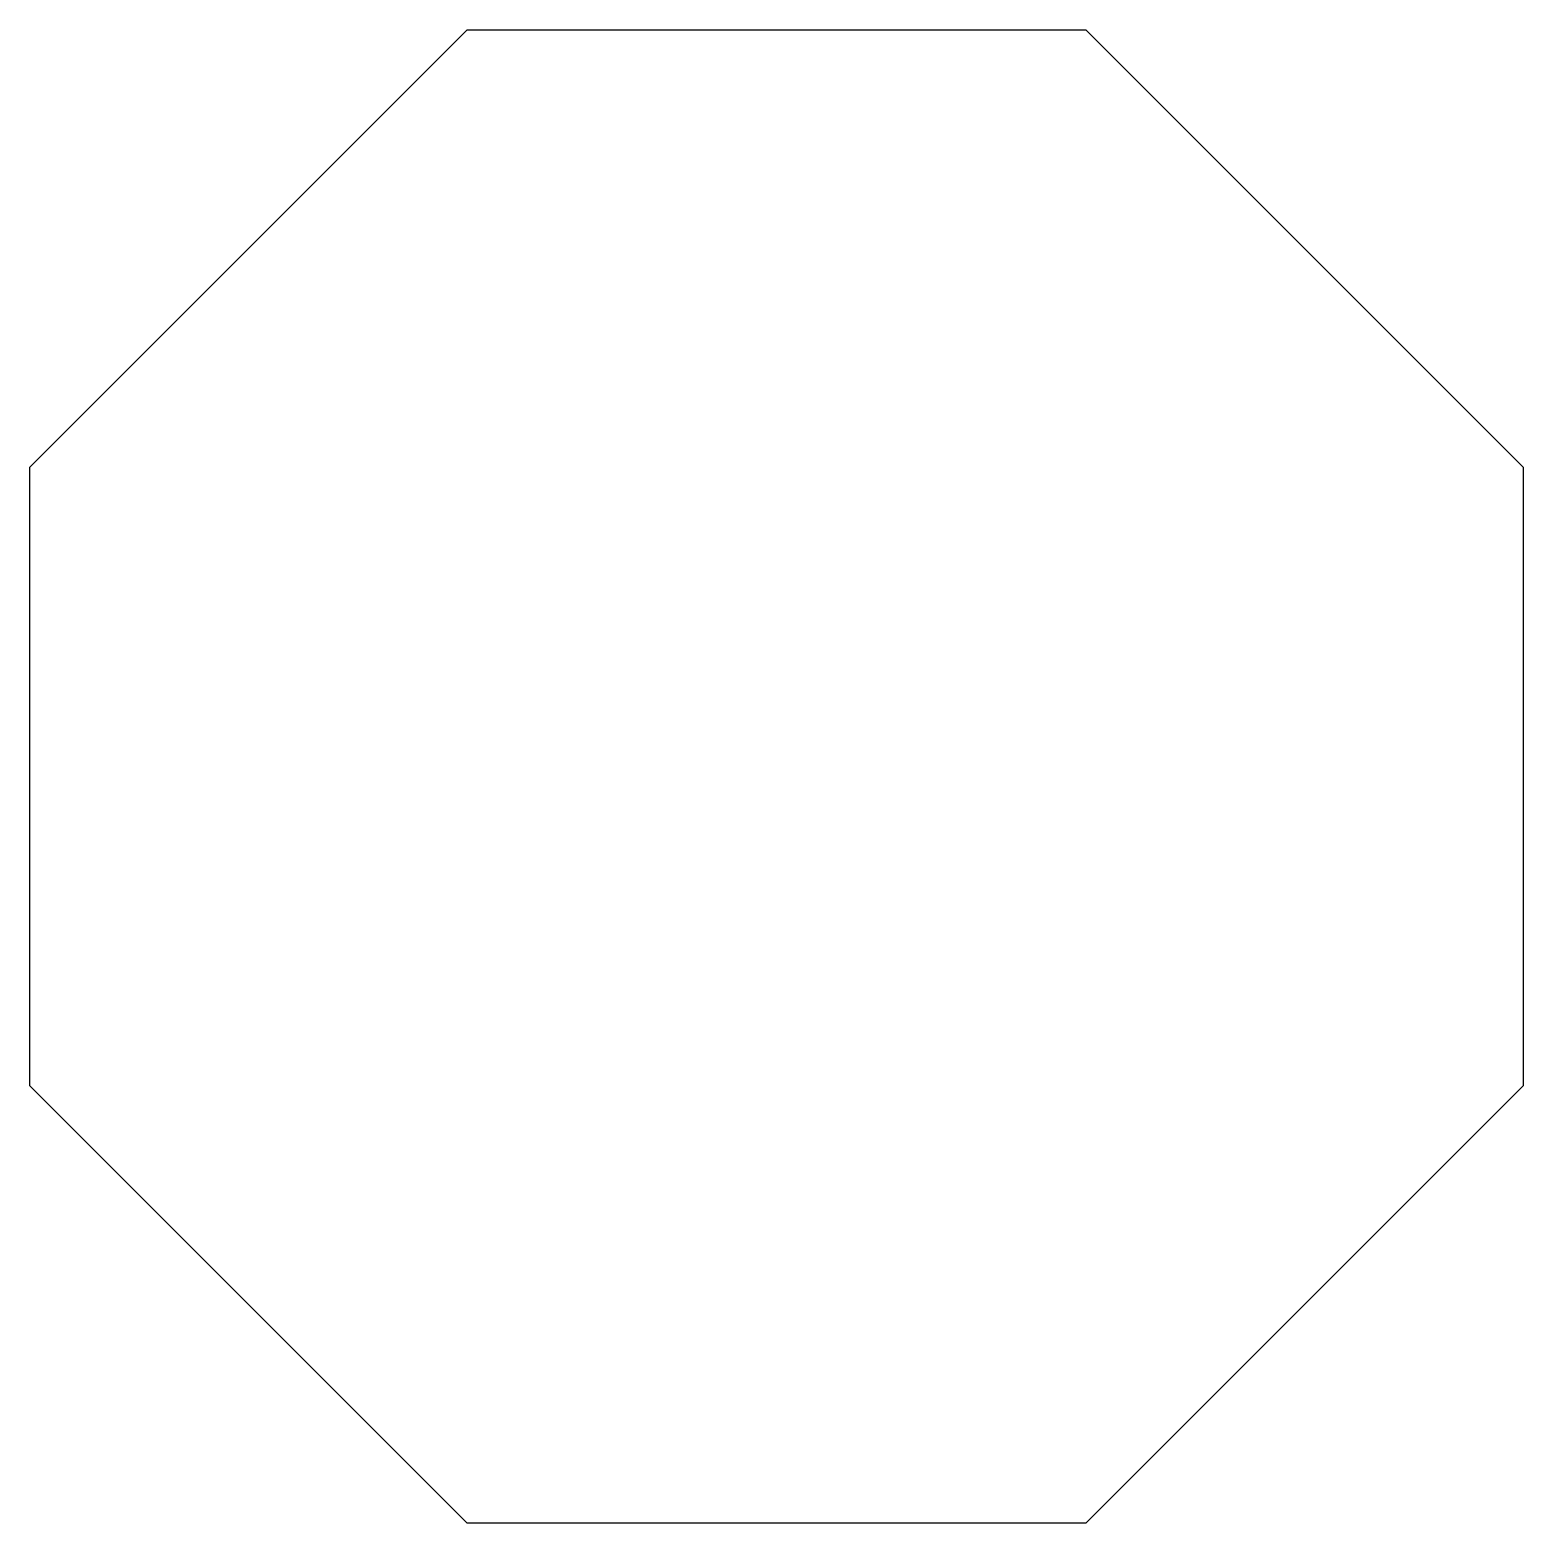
# Model space of a CAD drawing. Header units: inches. Extents: x -0.463 to 0.463, y -0.463 to 0.463.
import ezdxf

# ---------------------------------------------------------------- set-up
doc = ezdxf.new("R2010")
doc.units = ezdxf.units.IN
doc.header["$MEASUREMENT"] = 0

msp = doc.modelspace()

# ---------------------------------------------------------------- linework, layer by layer
for p, q in [((-0.4627, 0.19166, 3), (-0.19166, 0.4627, 3)), ((-0.19166, 0.4627, 3), (0.19166, 0.4627, 3)), ((0.19166, 0.4627, 3), (0.4627, 0.19166, 3)), ((-0.4627, -0.19166, 3), (-0.4627, 0.19166, 3)), ((0.4627, 0.19166, 3), (0.4627, -0.19166, 3)), ((-0.19166, -0.4627, 3), (-0.4627, -0.19166, 3)), ((0.4627, -0.19166, 3), (0.19166, -0.4627, 3)), ((0.19166, -0.4627, 3), (-0.19166, -0.4627, 3))]:
    msp.add_line(p, q)

doc.saveas('drawing.dxf')
